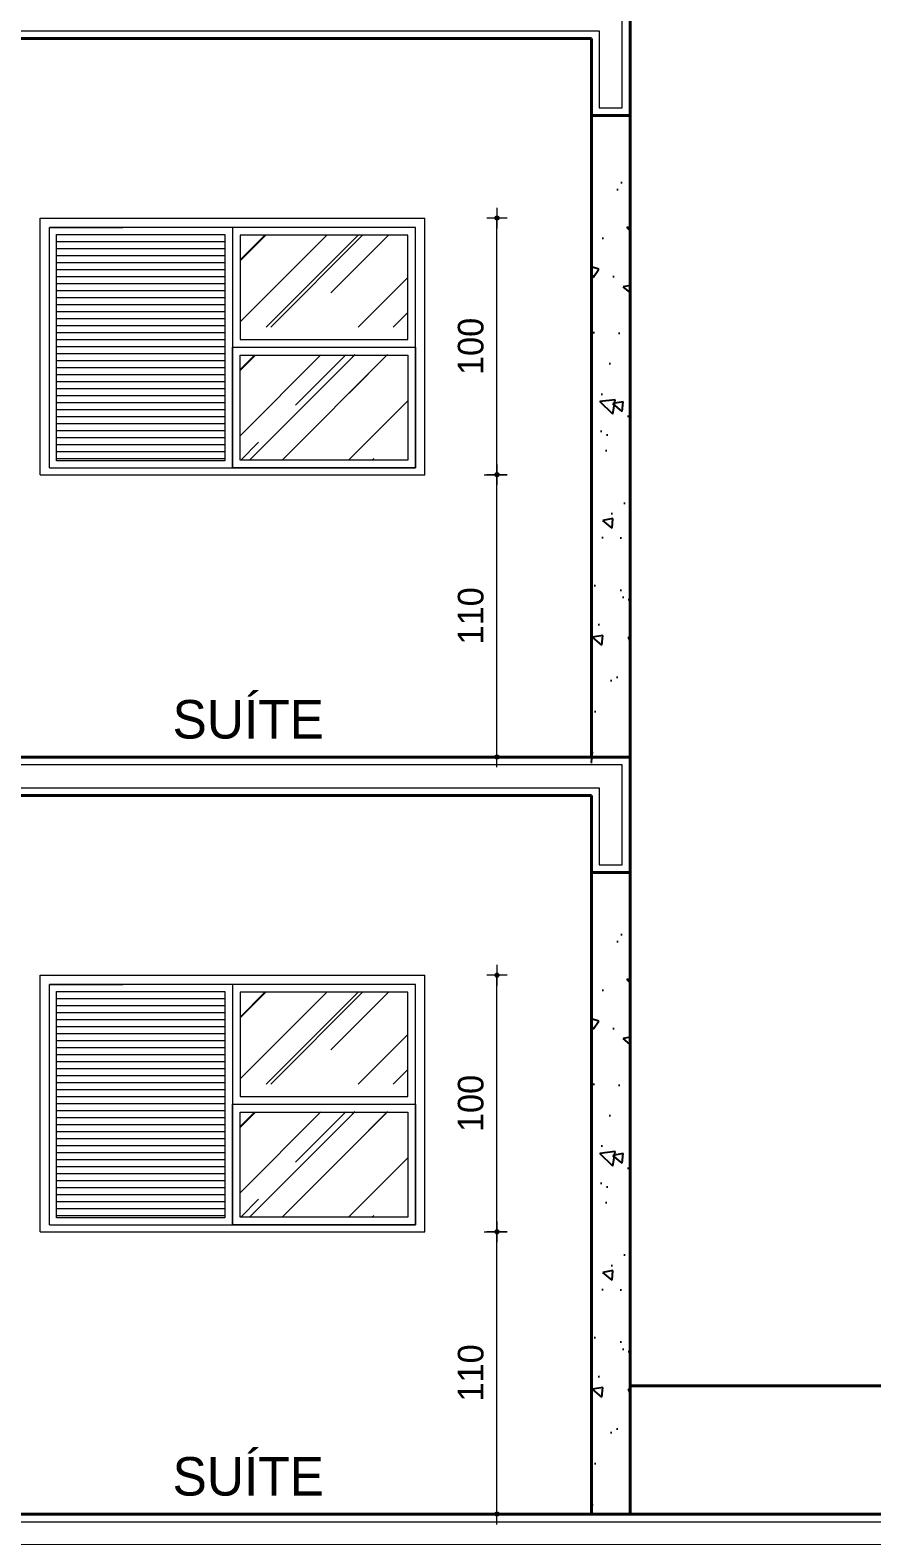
# Model space of a CAD drawing. Header units: millimetres. Extents: x 13204 to 24802, y 21209 to 40694.
# Drawn here: x 18090 to 18419, y 29175 to 29762 of the extents above; entities that cross this region are included whole.
import ezdxf

# ---------------------------------------------------------------- set-up
doc = ezdxf.new("R2010")
doc.units = ezdxf.units.MM
for name, color, linetype, lineweight in [('COTAS', 30, 'Continuous', 5), ('Hachura', 8, 'Continuous', 0), ('Meia Parede', 11, 'Continuous', 40), ('Moveis', 6, 'Continuous', 13), ('PAREDE', 1, 'Continuous', 40), ('Paredes', 1, 'Continuous', 40), ('PISO', 5, 'Continuous', 5), ('TEXTO', 4, 'Continuous', 5)]:
    doc.layers.add(name, color=color, linetype=linetype, lineweight=lineweight)
doc.layers.add('HACHURAS', color=8, linetype='Continuous')
doc.styles.add('LANA', font='stylu.ttf')
doc.dimstyles.new('COTA 50', dxfattribs={"dimscale": 0, "dimtxt": 10, "dimasz": 0.5, "dimexe": 1.25, "dimexo": 5, "dimgap": 5, "dimtad": 1, "dimdec": 0, "dimtxsty": 'LANA', "dimblk": 'cota', "dimcen": 2.5, "dimse2": 1, "dimclrd": 256, "dimclre": 256, "dimclrt": 256, "dimaunit": 1, "dimadec": 0, "dimazin": 0, "dimtfac": 1, "dimtdec": 0, "dimtmove": 0, "dimatfit": 3, "dimldrblk": 'DOTSMALL', "dimfxl": 5, "dimfxlon": 1, "dimtzin": 9, "dimlwd": -1, "dimlwe": -1, "dimarcsym": 0})
pattern_1 = [(45, (14134.85, 29192.2), (23.14168, 61.71114), [409.0909, -54.5455, 136.3636, -27.2727]), (45, (14150.856, 29227.49), (-44.93342, 6.36396), [81.8182, -9, 163.6364, -20.4545]), (45, (14128.1, 29218.235), (87.35983, 113.20137), [218.1818, -38.1818, 109.0909, -27.2727])]
pattern_2 = [(45, (14134.85, 29487.2), (23.14168, 61.71114), [409.0909, -54.5455, 136.3636, -27.2727]), (45, (14150.856, 29522.49), (-44.93342, 6.36396), [81.8182, -9, 163.6364, -20.4545]), (45, (14128.1, 29513.235), (87.35983, 113.20137), [218.1818, -38.1818, 109.0909, -27.2727])]

# ---------------------------------------------------------------- blocks, each defined once
blk = doc.blocks.new('cota')
at = {"layer": 'COTAS'}
blk.add_hatch(color=256, dxfattribs=at).paths.add_polyline_path([(-1.6, 0, 1), (1.6, 0, 1)])
for points in [[(-1.6, 0), (-8, 0)], [(0, 1.6), (0, 8)], [(8, 0), (1.6, 0)], [(0, -8), (0, -1.6)]]:
    blk.add_lwpolyline(points, dxfattribs=at)
blk.add_circle((0, 0), 1.6, dxfattribs=at)
blk = doc.blocks.new('*D931')
at = {"layer": 'COTAS', "transparency": 16777216}
for p, q in [((18272.46, 29184.06), (18272.46, 29293.06)), ((18277.46, 29183.56), (18271.21, 29183.56))]:
    blk.add_line(p, q, dxfattribs=at)
at = {"layer": 'Defpoints', "color": 0, "transparency": 16777216}
for p in [(18244.34, 29293.56), (18272.46, 29293.56), (18309.34, 29183.56)]:
    blk.add_point(p, dxfattribs=at)
at = {"layer": 'COTAS', "transparency": 16777216, "xscale": 0.5, "yscale": 0.5, "zscale": 0.5}
for p, rotation in [((18272.46, 29293.56), 90), ((18272.46, 29183.56), 270)]:
    blk.add_blockref('cota', p, dxfattribs=dict(at, rotation=rotation))
at = {"layer": 'COTAS', "transparency": 16777216, "insert": (18262.28, 29238.56), "char_height": 10, "attachment_point": 5, "rotation": 90, "style": 'LANA'}
blk.add_mtext('110', dxfattribs=at)
blk = doc.blocks.new('_DotSmall')
at = {"layer": 'PAREDE', "color": 0, "const_width": 0.5}
blk.add_lwpolyline([(-0.0625, 0, 1), (0.0625, 0, 1)], format="xyb", close=True, dxfattribs=at)
blk = doc.blocks.new('*D932')
at = {"layer": 'COTAS', "transparency": 16777216}
for p, q in [((18272.46, 29294.06), (18272.46, 29393.06)), ((18267.46, 29293.56), (18273.71, 29293.56))]:
    blk.add_line(p, q, dxfattribs=at)
at = {"layer": 'Defpoints', "color": 0, "transparency": 16777216}
for p in [(18244.34, 29393.56), (18272.46, 29393.56), (18244.34, 29293.56)]:
    blk.add_point(p, dxfattribs=at)
at = {"layer": 'COTAS', "transparency": 16777216, "xscale": 0.5, "yscale": 0.5, "zscale": 0.5}
for p, rotation in [((18272.46, 29393.56), 90), ((18272.46, 29293.56), 270)]:
    blk.add_blockref('cota', p, dxfattribs=dict(at, rotation=rotation))
at = {"layer": 'COTAS', "transparency": 16777216, "insert": (18262.28, 29343.56), "char_height": 10, "attachment_point": 5, "rotation": 90, "style": 'LANA'}
blk.add_mtext('100', dxfattribs=at)
blk = doc.blocks.new('*D868')
at = {"layer": 'COTAS', "transparency": 16777216}
for p, q in [((18272.46, 29479.06), (18272.46, 29588.06)), ((18277.46, 29478.56), (18271.21, 29478.56))]:
    blk.add_line(p, q, dxfattribs=at)
at = {"layer": 'Defpoints', "color": 0, "transparency": 16777216}
for p in [(18244.34, 29588.56), (18272.46, 29588.56), (18309.34, 29478.56)]:
    blk.add_point(p, dxfattribs=at)
at = {"layer": 'COTAS', "transparency": 16777216, "xscale": 0.5, "yscale": 0.5, "zscale": 0.5}
for p, rotation in [((18272.46, 29588.56), 90), ((18272.46, 29478.56), 270)]:
    blk.add_blockref('cota', p, dxfattribs=dict(at, rotation=rotation))
at = {"layer": 'COTAS', "transparency": 16777216, "insert": (18262.28, 29533.56), "char_height": 10, "attachment_point": 5, "rotation": 90, "style": 'LANA'}
blk.add_mtext('110', dxfattribs=at)
blk = doc.blocks.new('*D869')
at = {"layer": 'COTAS', "transparency": 16777216}
for p, q in [((18272.46, 29589.06), (18272.46, 29688.06)), ((18267.46, 29588.56), (18273.71, 29588.56))]:
    blk.add_line(p, q, dxfattribs=at)
at = {"layer": 'Defpoints', "color": 0, "transparency": 16777216}
for p in [(18244.34, 29688.56), (18272.46, 29688.56), (18244.34, 29588.56)]:
    blk.add_point(p, dxfattribs=at)
at = {"layer": 'COTAS', "transparency": 16777216, "xscale": 0.5, "yscale": 0.5, "zscale": 0.5}
for p, rotation in [((18272.46, 29688.56), 90), ((18272.46, 29588.56), 270)]:
    blk.add_blockref('cota', p, dxfattribs=dict(at, rotation=rotation))
at = {"layer": 'COTAS', "transparency": 16777216, "insert": (18262.28, 29638.56), "char_height": 10, "attachment_point": 5, "rotation": 90, "style": 'LANA'}
blk.add_mtext('100', dxfattribs=at)

msp = doc.modelspace()

# ---------------------------------------------------------------- hatches: boundary and pattern name
at = {"layer": 'Hachura'}
h = msp.add_hatch(dxfattribs=at)
h.set_pattern_fill('_USER', color=256, scale=2.727273, style=0, pattern_type=0)
h.set_pattern_definition([(0, (18085.707, 29510.382), (0, 2.727273), [])])
h.paths.add_polyline_path([(18166.34, 29682.2), (18100.71, 29682.2), (18100.71, 29594.02), (18166.34, 29594.02)])
h = msp.add_hatch(dxfattribs=at)
h.set_pattern_fill('AR-RROOF', color=256, angle=45, style=0)
h.set_pattern_definition([(45, (-25903.9, 39764.552), (21.552615, 57.473639), [381, -50.8, 127, -25.4]), (45, (-25888.992, 39797.42), (-41.847994, 5.92697), [76.2, -8.382, 152.4, -19.05]), (45, (-25910.185, 39788.799), (81.3611205, 105.428207), [203.2, -35.56, 101.6, -25.4])])
h.paths.add_polyline_path([(18237.71, 29681.93), (18172.34, 29681.93), (18172.34, 29646.11), (18237.71, 29646.11)])
h = msp.add_hatch(dxfattribs=at)
h.set_pattern_fill('AR-RROOF', color=256, scale=27.272727, angle=45, style=0)
h.set_pattern_definition(pattern_2)
h.paths.add_polyline_path([(18172.34, 29635.11), (18237.71, 29635.38), (18237.71, 29594.29), (18172.34, 29594.29)])
h = msp.add_hatch(dxfattribs=at)
h.set_pattern_fill('AR-RROOF', color=256, scale=27.272727, angle=45, style=0)
h.set_pattern_definition(pattern_2)
h.paths.add_polyline_path([(18214.8, 29635.38), (18237.71, 29635.38), (18237.71, 29594.29), (18214.8, 29594.02)])
h = msp.add_hatch(dxfattribs=at)
h.set_pattern_fill('AR-RROOF', color=256, scale=27.272727, angle=45, style=0)
h.set_pattern_definition(pattern_2)
h.paths.add_polyline_path([(18214.8, 29635.38), (18237.71, 29635.38), (18237.71, 29594.29), (18214.8, 29594.02)])
h = msp.add_hatch(dxfattribs=at)
h.set_pattern_fill('AR-RROOF', color=256, scale=27.272727, angle=45, style=0)
h.set_pattern_definition(pattern_2)
h.paths.add_polyline_path([(18214.8, 29635.38), (18237.71, 29635.38), (18237.71, 29594.29), (18214.8, 29594.02)])
h = msp.add_hatch(dxfattribs=at)
h.set_pattern_fill('_USER', color=256, scale=2.727273, style=0, pattern_type=0)
h.set_pattern_definition([(0, (18085.707, 29215.382), (0, 2.727273), [])])
h.paths.add_polyline_path([(18166.34, 29387.2), (18100.71, 29387.2), (18100.71, 29299.02), (18166.34, 29299.02)])
h = msp.add_hatch(dxfattribs=at)
h.set_pattern_fill('AR-RROOF', color=256, angle=45, style=0)
h.set_pattern_definition([(45, (-25903.9, 39469.552), (21.552615, 57.473639), [381, -50.8, 127, -25.4]), (45, (-25888.992, 39502.42), (-41.847994, 5.92697), [76.2, -8.382, 152.4, -19.05]), (45, (-25910.185, 39493.799), (81.3611205, 105.428207), [203.2, -35.56, 101.6, -25.4])])
h.paths.add_polyline_path([(18237.71, 29386.93), (18172.34, 29386.93), (18172.34, 29351.11), (18237.71, 29351.11)])
h = msp.add_hatch(dxfattribs=at)
h.set_pattern_fill('AR-RROOF', color=256, scale=27.272727, angle=45, style=0)
h.set_pattern_definition(pattern_1)
h.paths.add_polyline_path([(18172.34, 29340.11), (18237.71, 29340.38), (18237.71, 29299.29), (18172.34, 29299.29)])
h = msp.add_hatch(dxfattribs=at)
h.set_pattern_fill('AR-RROOF', color=256, scale=27.272727, angle=45, style=0)
h.set_pattern_definition(pattern_1)
h.paths.add_polyline_path([(18214.8, 29340.38), (18237.71, 29340.38), (18237.71, 29299.29), (18214.8, 29299.02)])
h = msp.add_hatch(dxfattribs=at)
h.set_pattern_fill('AR-RROOF', color=256, scale=27.272727, angle=45, style=0)
h.set_pattern_definition(pattern_1)
h.paths.add_polyline_path([(18214.8, 29340.38), (18237.71, 29340.38), (18237.71, 29299.29), (18214.8, 29299.02)])
h = msp.add_hatch(dxfattribs=at)
h.set_pattern_fill('AR-RROOF', color=256, scale=27.272727, angle=45, style=0)
h.set_pattern_definition(pattern_1)
h.paths.add_polyline_path([(18214.8, 29340.38), (18237.71, 29340.38), (18237.71, 29299.29), (18214.8, 29299.02)])
at = {"layer": 'HACHURAS'}
h = msp.add_hatch(dxfattribs=at)
h.set_pattern_fill('AR-CONC', color=256, scale=0.25, angle=90, style=0)
h.set_pattern_definition([(140, (18309.343, 29476.564), (3.985, 45.546), [4.7625, -52.3875]), (85, (18309.343, 29476.564), (-47.764, -8.811), [3.81, -41.91]), (190.45, (18309.675, 29480.36), (-43.779, 36.736), [4.0475, -44.5225]), (136.184, (18296.643, 29476.564), (10.51, 67.77), [7.144, -78.581]), (186.636, (18297.52, 29482.21), (-61.856, 59.351), [6.071, -66.784]), (81.184, (18296.64, 29476.564), (-61.856, 59.351), [5.715, -62.865]), (111, (18299.82, 29482.914), (25.5664, 37.904), [4.7625, -52.3875]), (56, (18299.82, 29482.914), (-46.047, 15.4505), [3.81, -41.91]), (161.451, (18301.95, 29486.072), (-20.481, 53.354), [4.0475, -44.5225]), (127.5, (18309.343, 29476.564), (-21.1388, 0.7722), [0, -41.402, 0, -42.545, 0, -42.0688]), (97.5, (18309.343, 29476.564), (-25.0451, 16.705), [0, -24.257, 0, -40.4495, 0, -16.0338]), (57.5, (18309.343, 29462.403), (1.4322, 33.8976), [0, -15.875, 0, -49.53, 0, -65.7225]), (47.5, (18309.343, 29456.053), (-6.3566, 37.0323), [0, -20.6375, 0, -32.893, 0, -46.6725])])
h.paths.add_polyline_path([(18324.34, 29726.56), (18309.34, 29726.56), (18309.34, 29476.56), (18324.34, 29476.56)])
h = msp.add_hatch(dxfattribs=at)
h.set_pattern_fill('AR-CONC', color=256, scale=0.25, angle=90, style=0)
h.set_pattern_definition([(140, (18309.343, 29183.564), (3.985, 45.546), [4.7625, -52.3875]), (85, (18309.343, 29183.564), (-47.764, -8.811), [3.81, -41.91]), (190.45, (18309.675, 29187.36), (-43.779, 36.736), [4.0475, -44.5225]), (136.184, (18296.643, 29183.564), (10.51, 67.77), [7.144, -78.581]), (186.636, (18297.52, 29189.21), (-61.856, 59.351), [6.071, -66.784]), (81.184, (18296.64, 29183.564), (-61.856, 59.351), [5.715, -62.865]), (111, (18299.82, 29189.914), (25.5664, 37.904), [4.7625, -52.3875]), (56, (18299.82, 29189.914), (-46.047, 15.4505), [3.81, -41.91]), (161.451, (18301.95, 29193.072), (-20.481, 53.354), [4.0475, -44.5225]), (127.5, (18309.343, 29183.564), (-21.1388, 0.7722), [0, -41.402, 0, -42.545, 0, -42.0688]), (97.5, (18309.343, 29183.564), (-25.0451, 16.705), [0, -24.257, 0, -40.4495, 0, -16.0338]), (57.5, (18309.343, 29169.403), (1.4322, 33.8976), [0, -15.875, 0, -49.53, 0, -65.7225]), (47.5, (18309.343, 29163.053), (-6.3566, 37.0323), [0, -20.6375, 0, -32.893, 0, -46.6725])])
h.paths.add_polyline_path([(18324.34, 29433.56), (18309.34, 29433.56), (18309.34, 29183.56), (18324.34, 29183.56)])

# ---------------------------------------------------------------- linework, layer by layer
at = {"layer": 'Hachura'}
for points in [[(18100.71, 29594.02), (18100.71, 29682.2), (18166.34, 29682.2), (18166.34, 29594.02), (18100.71, 29594.02)], [(18100.71, 29299.02), (18100.71, 29387.2), (18166.34, 29387.2), (18166.34, 29299.02), (18100.71, 29299.02)]]:
    msp.add_lwpolyline(points, dxfattribs=at)
for points in [[(18172.34, 29641.28), (18237.71, 29641.28), (18237.71, 29681.93), (18172.34, 29681.93)], [(18172.34, 29635.11), (18237.71, 29635.11), (18237.71, 29594.29), (18172.34, 29594.29)], [(18172.34, 29346.28), (18237.71, 29346.28), (18237.71, 29386.93), (18172.34, 29386.93)], [(18172.34, 29340.11), (18237.71, 29340.11), (18237.71, 29299.29), (18172.34, 29299.29)]]:
    msp.add_lwpolyline(points, close=True, dxfattribs=at)
at = {"layer": 'Meia Parede'}
msp.add_line((18324.34, 29233.56), (18772.79, 29233.56), dxfattribs=at)
at = {"layer": 'Moveis'}
for p, q in [((18094.34, 29588.56), (18094.34, 29688.56)), ((18094.34, 29688.56), (18244.34, 29688.56)), ((18244.34, 29588.56), (18244.34, 29688.56)), ((18094.34, 29588.56), (18244.34, 29588.56)), ((18094.34, 29293.56), (18094.34, 29393.56)), ((18094.34, 29393.56), (18244.34, 29393.56)), ((18244.34, 29293.56), (18244.34, 29393.56)), ((18094.34, 29293.56), (18244.34, 29293.56))]:
    msp.add_line(p, q, dxfattribs=at)
at = {"layer": 'Paredes'}
for p, q in [((18324.34, 29773.56), (18324.34, 29478.56)), ((18029.34, 29758.56), (18309.34, 29758.56)), ((18309.34, 29758.56), (18309.34, 29478.56)), ((18309.34, 29728.56), (18324.34, 29728.56)), ((17749.34, 29478.56), (18324.34, 29478.56)), ((18324.34, 29478.56), (18324.34, 29183.56)), ((18029.34, 29463.56), (18309.34, 29463.56)), ((18309.34, 29463.56), (18309.34, 29183.56)), ((18309.34, 29433.56), (18324.34, 29433.56)), ((17749.34, 29183.56), (19347.79, 29183.56))]:
    msp.add_line(p, q, dxfattribs=at)
at = {"layer": 'PISO'}
for p, q in [((18240.71, 29684.93), (18097.98, 29684.93)), ((18097.98, 29591.29), (18097.98, 29684.93)), ((18097.98, 29684.93), (18126.62, 29684.93)), ((18169.34, 29684.93), (18169.34, 29591.29)), ((18240.71, 29591.29), (18240.71, 29684.93)), ((18212.07, 29638.28), (18240.71, 29638.28)), ((18097.98, 29591.29), (18240.71, 29591.29)), ((18097.98, 29591.29), (18240.71, 29591.29)), ((18126.62, 29591.29), (18169.34, 29591.29)), ((18240.71, 29389.93), (18097.98, 29389.93)), ((18097.98, 29296.29), (18097.98, 29389.93)), ((18097.98, 29389.93), (18126.62, 29389.93)), ((18169.34, 29389.93), (18169.34, 29296.29)), ((18240.71, 29296.29), (18240.71, 29389.93)), ((18212.07, 29343.28), (18240.71, 29343.28)), ((18097.98, 29296.29), (18240.71, 29296.29)), ((18097.98, 29296.29), (18240.71, 29296.29)), ((18126.62, 29296.29), (18169.34, 29296.29))]:
    msp.add_line(p, q, dxfattribs=at)
for points in [[(17177.34, 29770.56), (17177.34, 29731.56), (17186.34, 29731.56), (17186.34, 29761.56), (17352.34, 29761.56), (17352.34, 29731.56), (17361.34, 29731.56), (17361.34, 29761.56), (17617.34, 29761.56), (17617.34, 29731.56), (17626.34, 29731.56), (17626.34, 29761.56), (17752.34, 29761.56), (17752.34, 29731.56), (17761.34, 29731.56), (17761.34, 29761.56), (18017.34, 29761.56), (18017.34, 29731.56), (18026.34, 29731.56), (18026.34, 29761.56), (18312.34, 29761.56), (18312.34, 29731.56), (18321.34, 29731.56), (18321.34, 29770.56)], [(18169.34, 29638.28), (18240.71, 29638.28), (18240.71, 29591.29), (18169.34, 29591.29)], [(17177.34, 29475.56), (17177.34, 29436.56), (17186.34, 29436.56), (17186.34, 29466.56), (17352.34, 29466.56), (17352.34, 29436.56), (17361.34, 29436.56), (17361.34, 29466.56), (17617.34, 29466.56), (17617.34, 29436.56), (17626.34, 29436.56), (17626.34, 29466.56), (17752.34, 29466.56), (17752.34, 29436.56), (17761.34, 29436.56), (17761.34, 29466.56), (18017.34, 29466.56), (18017.34, 29436.56), (18026.34, 29436.56), (18026.34, 29466.56), (18312.34, 29466.56), (18312.34, 29436.56), (18321.34, 29436.56), (18321.34, 29475.56)], [(18169.34, 29343.28), (18240.71, 29343.28), (18240.71, 29296.29), (18169.34, 29296.29)], [(17018.79, 29171.56), (17018.79, 29141.56), (16999.79, 29141.56), (16999.79, 29180.56), (19919.79, 29180.56), (19919.79, 29141.56), (19910.79, 29141.56), (19910.79, 29171.56)]]:
    msp.add_lwpolyline(points, close=True, dxfattribs=at)
for points in [[(18126.62, 29591.29), (18169.34, 29591.29)], [(18126.62, 29296.29), (18169.34, 29296.29)]]:
    msp.add_lwpolyline(points, dxfattribs=at)

# ---------------------------------------------------------------- texts
at = {"layer": 'TEXTO', "char_height": 15, "width": 175.9752, "attachment_point": 5, "style": 'LANA'}
for insert in [(18175.51, 29493.16), (18175.51, 29198.16)]:
    msp.add_mtext('SUÍTE', dxfattribs=dict(at, insert=insert))

# ---------------------------------------------------------------- dimensions: what is measured, and where the dimension line sits
at = {"layer": 'COTAS'}
for base, p1, p2, override, picture, middle in [((18272.46, 29688.56), (18244.34, 29588.56), (18244.34, 29688.56), {"dimscale": 1, "dimtmove": 1, "dimarcsym": 2}, '*D869', (18262.28, 29638.56)), ((18272.46, 29588.56), (18309.34, 29478.56), (18244.34, 29588.56), {"dimscale": 1, "dimarcsym": 2}, '*D868', (18262.28, 29533.56)), ((18272.46, 29393.56), (18244.34, 29293.56), (18244.34, 29393.56), {"dimscale": 1, "dimtmove": 1, "dimarcsym": 2}, '*D932', (18262.28, 29343.56)), ((18272.46, 29293.56), (18309.34, 29183.56), (18244.34, 29293.56), {"dimscale": 1, "dimarcsym": 2}, '*D931', (18262.28, 29238.56))]:
    dim = msp.add_linear_dim(base=base, p1=p1, p2=p2, angle=90, dimstyle='COTA 50', override=override, dxfattribs=at)
    dim.commit()
    dim.dimension.update_dxf_attribs({"geometry": picture, "text_midpoint": middle})

doc.saveas('drawing.dxf')
